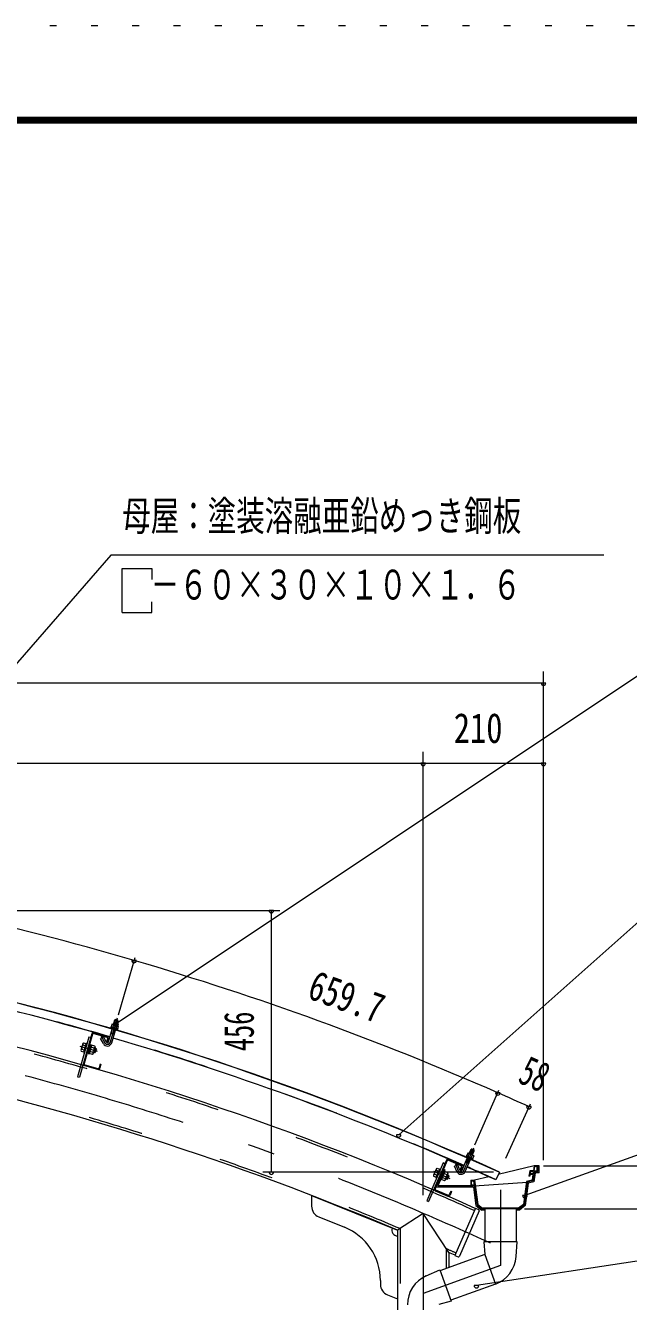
# Model space of a CAD drawing. Units: millimetres, scale not verified. Extents: x -26655 to 26659, y -10500 to 10500.
# Drawn here: x 19713 to 22343, y 4936 to 10500 of the extents above; entities that cross this region are included whole.
import ezdxf
from ezdxf.enums import TextEntityAlignment as Align

# ---------------------------------------------------------------- set-up
doc = ezdxf.new("R2010")
doc.units = ezdxf.units.MM
doc.header["$LTSCALE"] = 60
for name, pattern in [('USER2', [10, 4, -6]), ('USER3', [24, 12, -5, 2, -5]), ('USER4', [3, 0.5, -2.5])]:
    doc.linetypes.add(name, pattern=pattern)
for name, color, linetype, lineweight in [('0-6_2-02BOLD', 7, 'Continuous', 18), ('0-7_2-12HIDDEN', 3, 'USER2', 18), ('0-8_2-22CENTER', 3, 'USER3', 18), ('0-9_2-42THIN', 4, 'Continuous', 18), ('0-A_2-52DIM', 3, 'Continuous', 18), ('0-C_F-F1PAPER', 5, 'Continuous', 18), ('0-D_F-E_J_ADD', 5, 'USER4', 18)]:
    doc.layers.add(name, color=color, linetype=linetype, lineweight=lineweight)
doc.styles.add('ＭＳ ゴシック', font='')
doc.styles.get('ＭＳ ゴシック').set_extended_font_data('MS Gothic')

msp = doc.modelspace()

# ---------------------------------------------------------------- linework, layer by layer
at = {"layer": '0-6_2-02BOLD'}
for p, q in [((20075, 6068.09), (20091.15, 6123.34)), ((20085.88, 6134.26), (20084.83, 6130.66)), ((20084.83, 6130.66), (20114.83, 6121.89)), ((20085.98, 6130.33), (20084.85, 6126.49)), ((20084.85, 6126.49), (20112.56, 6118.38)), ((20092.63, 6145.31), (20116.15, 6138.43)), ((20097.11, 6142.69), (20093.95, 6131.9)), ((20097.19, 6143.98), (20102.91, 6163.53)), ((20117.31, 6159.32), (20102.91, 6163.53)), ((20110.96, 6138.63), (20107.81, 6127.85)), ((20111.59, 6139.77), (20117.31, 6159.32)), ((20113.68, 6122.22), (20112.56, 6118.38)), ((20117.89, 6136.61), (20114.73, 6125.82)), ((20116.15, 6138.43), (20117.89, 6136.61)), ((19989.81, 6088.8), (19940.47, 5915.7)), ((20002.17, 6102.95), (19948.16, 5913.5)), ((20006.01, 6101.86), (19969.28, 5972.99)), ((19997.5, 6086.61), (19989.81, 6088.8)), ((20010.96, 6104.61), (20067.7, 6088.43)), ((20012.05, 6108.45), (20068.79, 6092.28)), ((20053.81, 6089.02), (20040.65, 6081.82)), ((20052.65, 6059.89), (20040.65, 6081.82)), ((20065.81, 6067.1), (20053.81, 6089.02)), ((20070.44, 6083.49), (20065.78, 6067.14)), ((20065.78, 6067.14), (20069.63, 6066.05)), ((20074.29, 6082.39), (20069.63, 6066.05)), ((20085.98, 6105.65), (20100.38, 6101.44)), ((20089.4, 6063.89), (20105.55, 6119.13)), ((19958.14, 6036.08), (19969.69, 6032.79)), ((19963.28, 6054.13), (19974.83, 6050.84)), ((19963.35, 6060.73), (19965.85, 6063.15)), ((19965.85, 6063.15), (19977.4, 6059.86)), ((19978.09, 6062.25), (19966.43, 6021.38)), ((19966.43, 6021.38), (19970.28, 6020.28)), ((19978.09, 6062.25), (19981.93, 6061.15)), ((19986.15, 6017.58), (19990.95, 6016.21)), ((19996.3, 6034.96), (19990.12, 6031.52)), ((20001.65, 6053.71), (19990.95, 6016.21)), ((19991.49, 6036.33), (19997.67, 6039.77)), ((19997.32, 6056.76), (19993.47, 6057.86)), ((20007.68, 6021.96), (19993.73, 6025.94)), ((19996.84, 6055.08), (20001.65, 6053.71)), ((20012.83, 6040), (19998.87, 6043.98)), ((20015.4, 6049.03), (20001.44, 6053)), ((20014, 6019.52), (20009.19, 6020.89)), ((20019.48, 6038.75), (20014, 6019.52)), ((20018.63, 6022.09), (20014, 6019.52)), ((20019.48, 6038.75), (20014.67, 6040.12)), ((20016.24, 6045.65), (20015.4, 6049.03)), ((20018.63, 6022.09), (20022.06, 6034.12)), ((20019.48, 6038.75), (20022.06, 6034.12)), ((19970.93, 5964.2), (20027.67, 5948.03)), ((19972.03, 5968.05), (20028.77, 5951.87)), ((20038.37, 5970.97), (20033.71, 5954.62)), ((20042.22, 5969.88), (20037.56, 5953.53)), ((20038.37, 5970.97), (20042.22, 5969.88)), ((19940.47, 5915.7), (19948.16, 5913.5)), ((21635.78, 5568.39), (21634.18, 5564.73)), ((21634.18, 5564.73), (21660.61, 5553.13)), ((21636.2, 5572.31), (21634.69, 5568.87)), ((21634.69, 5568.87), (21663.31, 5556.32)), ((21648.41, 5579.22), (21643.9, 5568.93)), ((21644.31, 5582.4), (21666.74, 5572.56)), ((21648.66, 5580.49), (21656.84, 5599.15)), ((21660.14, 5600.43), (21656.84, 5599.15)), ((21670.58, 5593.12), (21656.84, 5599.15)), ((21661.63, 5573.42), (21657.11, 5563.13)), ((21669.3, 5596.41), (21660.14, 5600.43)), ((21662.4, 5574.46), (21670.58, 5593.12)), ((21668.24, 5570.52), (21663.72, 5560.23)), ((21666.74, 5572.56), (21668.24, 5570.52)), ((21670.58, 5593.12), (21669.3, 5596.41)), ((21549.15, 5552.02), (21471.25, 5371.08)), ((21505.24, 5515.13), (21492.78, 5486.19)), ((21552.82, 5550.44), (21499.84, 5427.36)), ((21520.04, 5514.74), (21503.23, 5475.71)), ((21505.24, 5515.13), (21508.02, 5517.21)), ((21508.02, 5517.21), (21519.05, 5512.46)), ((21541.5, 5509.59), (21511.51, 5439.93)), ((21520.04, 5514.74), (21523.71, 5513.16)), ((21542.43, 5536.4), (21535.08, 5539.57)), ((21536.22, 5511.86), (21541.5, 5509.59)), ((21558.08, 5552.53), (21612.27, 5529.2)), ((21559.66, 5556.2), (21613.85, 5532.87)), ((21598.57, 5531.56), (21584.6, 5526.11)), ((21593.69, 5502.82), (21584.6, 5526.11)), ((21607.66, 5508.28), (21598.57, 5531.56)), ((21614.36, 5523.94), (21607.64, 5508.33)), ((21618.04, 5522.36), (21611.31, 5506.74)), ((21616.9, 5508.09), (21640.02, 5560.8)), ((21630.64, 5502.07), (21653.76, 5554.77)), ((21632.62, 5543.92), (21646.35, 5537.89)), ((21662.22, 5556.8), (21660.61, 5553.13)), ((21930.98, 5527.43), (21928.09, 5505.68)), ((21931.37, 5505.68), (21933.83, 5524.18)), ((21944.23, 5524.18), (21933.83, 5524.18)), ((21944.23, 5505.68), (21944.23, 5524.18)), ((21947.48, 5502.43), (21947.48, 5527.43)), ((21496.89, 5491.36), (21507.92, 5486.61)), ((21503.23, 5475.71), (21506.9, 5474.12)), ((21504.31, 5508.59), (21515.34, 5503.84)), ((21522.29, 5469.41), (21526.88, 5467.43)), ((21542.31, 5503.25), (21526.88, 5467.43)), ((21534.6, 5485.34), (21528.02, 5482.72)), ((21530, 5487.31), (21536.57, 5489.93)), ((21544.21, 5470.98), (21530.89, 5476.72)), ((21538.41, 5506.83), (21534.73, 5508.42)), ((21537.71, 5505.23), (21542.31, 5503.25)), ((21551.63, 5488.22), (21538.31, 5493.96)), ((21555.34, 5496.84), (21542.02, 5502.57)), ((21550.16, 5467.75), (21545.57, 5469.73)), ((21558.07, 5486.12), (21550.16, 5467.75)), ((21555.09, 5469.71), (21550.16, 5467.75)), ((21558.07, 5486.12), (21553.48, 5488.1)), ((21555.09, 5469.71), (21560.03, 5481.19)), ((21555.75, 5493.38), (21555.34, 5496.84)), ((21558.07, 5486.12), (21560.03, 5481.19)), ((21607.64, 5508.33), (21611.31, 5506.74)), ((21654.98, 5464.93), (21671.48, 5464.93)), ((21654.98, 5464.93), (21654.98, 5439.93)), ((21671.09, 5443.18), (21668.63, 5461.68)), ((21671.52, 5439.93), (21900.53, 5455.63)), ((21779.82, 5499.94), (21764.37, 5465.78)), ((21897.59, 5458.21), (21884.43, 5359.18)), ((21900.53, 5455.63), (21887.48, 5357.43)), ((21922.68, 5464.93), (21897.59, 5458.21)), ((21930.81, 5457.79), (21905.72, 5451.07)), ((21912.2, 5505.68), (21909.02, 5481.68)), ((21928.09, 5505.68), (21912.2, 5505.68)), ((21926.33, 5492.43), (21913.72, 5492.43)), ((21925.9, 5489.18), (21922.68, 5464.93)), ((21927.66, 5502.43), (21926.33, 5492.43)), ((21935.98, 5496.68), (21930.81, 5457.79)), ((21931.37, 5505.68), (21944.23, 5505.68)), ((21953.23, 5496.68), (21935.98, 5496.68)), ((20961.11, 5397.98), (20961.11, 5350.8)), ((21500.34, 5418.43), (21554.54, 5395.1)), ((21501.92, 5422.1), (21556.12, 5398.77)), ((21666.49, 5434.18), (21502.77, 5434.18)), ((21671.52, 5439.93), (21511.51, 5439.93)), ((21568.1, 5416.48), (21561.37, 5400.86)), ((21571.77, 5414.89), (21565.05, 5399.28)), ((21568.1, 5416.48), (21571.77, 5414.89)), ((21671.09, 5443.18), (21658.23, 5443.18)), ((21905.72, 5451.07), (21892.87, 5354.34)), ((21675.03, 5342.73), (21586.08, 5136.06)), ((21675.03, 5342.73), (21688.81, 5336.8)), ((21863.86, 5343.18), (21706.09, 5343.18)), ((21884.43, 5359.18), (21863.86, 5343.18)), ((21887.48, 5357.43), (21864.98, 5339.93)), ((21892.87, 5354.34), (21866.95, 5334.18)), ((20992.37, 5304.45), (21104.81, 5258.99)), ((21447.48, 5319.93), (21336.1, 5246.38)), ((21558.85, 5149.48), (21447.48, 5319.93)), ((21691.43, 5330.23), (21606.43, 5132.74)), ((21716.23, 5334.18), (21703.01, 5334.18)), ((21864.98, 5339.93), (21704.98, 5339.93)), ((21716.23, 5339.93), (21716.23, 5195.88)), ((21853.73, 5339.93), (21853.73, 5195.88)), ((21866.95, 5334.18), (21853.73, 5334.18)), ((21712.48, 5195.88), (21716.23, 5140.88)), ((21857.49, 5195.88), (21712.48, 5195.88)), ((21853.08, 5131.39), (21857.49, 5195.88)), ((21716.23, 5140.88), (21520.89, 5069.78)), ((21558.85, 5149.48), (21558.85, 5083.6)), ((21586.08, 5136.06), (21599.86, 5130.13)), ((21716.23, 5140.87), (21763.26, 5011.67)), ((21460.51, 5047.11), (21519.6, 5073.31)), ((21519.6, 5073.3), (21569.2, 4937.04)), ((21261.11, 5027.21), (21261.11, 5010.41)), ((21762.55, 5011.41), (21567.92, 4940.57)), ((21292.37, 4964.06), (21336.1, 4946.38)), ((21569.2, 4937.05), (21516.23, 4921.76))]:
    msp.add_line(p, q, dxfattribs=at)
for points in [[(20085.88, 6134.26), (20115.88, 6125.49), (20114.83, 6121.89)], [(20092.63, 6145.31), (20090.18, 6144.71), (20087.03, 6133.93)], [(20117.31, 6159.32), (20115.61, 6162.42), (20106.01, 6165.23), (20102.91, 6163.53)], [(19963.35, 6060.73), (19954.72, 6030.44), (19955.57, 6027.06), (19967.11, 6023.77)], [(19997.32, 6056.76), (19985.67, 6015.89), (19981.82, 6016.99)], [(20016.24, 6045.65), (20007.61, 6015.36), (20005.11, 6012.94), (19991.16, 6016.91)], [(21636.2, 5572.31), (21664.81, 5559.75), (21663.31, 5556.32)], [(21644.31, 5582.4), (21641.8, 5582.12), (21637.29, 5571.83)], [(21535.08, 5539.57), (21463.9, 5374.24), (21471.25, 5371.08)], [(21953.23, 5496.68), (21953.23, 5527.43), (21930.98, 5527.43), (21775.3, 5489.93)], [(21492.78, 5486.19), (21493.18, 5482.74), (21504.21, 5477.99)], [(21538.41, 5506.83), (21521.6, 5467.8), (21517.92, 5469.38)], [(21555.75, 5493.38), (21543.3, 5464.45), (21540.5, 5462.37), (21527.17, 5468.1)], [(21658.23, 5443.18), (21658.23, 5461.68), (21668.63, 5461.68)], [(21733.24, 5479.8), (21671.48, 5464.93), (21685.53, 5359.18), (21706.09, 5343.18)], [(21947.48, 5502.43), (21930.94, 5502.43), (21925.61, 5462.35), (21900.53, 5455.63)], [(21925.9, 5489.18), (21913.29, 5489.18), (21912.29, 5481.68), (21909.02, 5481.68)], [(21927.66, 5502.43), (21915.05, 5502.43), (21913.72, 5492.43)], [(20961.11, 5397.98), (21336.1, 5246.38), (21336.1, 4609.93)], [(21666.49, 5434.18), (21677.09, 5354.34), (21703.01, 5334.18)], [(21671.52, 5439.93), (21682.48, 5357.43), (21704.98, 5339.93)]]:
    msp.add_lwpolyline(points, dxfattribs=at)
for centre, radius, start, end in [((16505.83, -6161.8), 12797.62, 65.66528, 89.30167), ((16505.83, -6161.8), 12798.88, 65.66528, 89.30167), ((16505.83, -6161.8), 12611.38, 65.80466, 88.854), ((16505.83, -6161.8), 12761.37, 73.73062, 81.04594), ((16505.83, -6161.8), 12388.63, 67.05199, 88.16655), ((20092.37, 6139.35), 5.79, 35.1655, 73.69695), ((20098.42, 6121.45), 21.27, 53.86781, 93.52827), ((20113.16, 6133.28), 5.79, 73.69695, 112.24318), ((20009.86, 6100.76), 8, 74.08865, 164.08865), ((20009.86, 6100.76), 4, 74.08865, 164.08865), ((20070.2, 6069.49), 5, 208.69695, 343.74908), ((20066.6, 6084.59), 4, 344.08865, 74.08865), ((20066.6, 6084.59), 8, 344.08865, 74.08865), ((16505.83, -6161.8), 12761.37, 66.34795, 73.66327), ((19962.09, 6030.08), 7.19, 123.36183, 164.08865), ((19984.18, 6038.41), 26.15, 143.06325, 185.11406), ((19969.81, 6057.14), 7.19, 164.08865, 204.81548), ((19986.78, 6037.67), 26.15, 323.06325, 5.11406), ((20001.15, 6018.94), 7.19, 344.08865, 24.81548), ((20008.87, 6046.01), 7.19, 303.36183, 344.08865), ((20070.2, 6069.49), 20, 208.69695, 343.72301), ((19973.12, 5971.9), 8, 164.08865, 254.08865), ((19973.12, 5971.9), 4, 164.08865, 254.08865), ((20029.86, 5955.72), 4, 254.08865, 344.08865), ((20029.86, 5955.72), 8, 254.08865, 344.08865), ((21643.28, 5576.52), 5.79, 27.78282, 66.31427), ((21646.98, 5557.99), 21.27, 46.48515, 86.1456), ((21663.12, 5567.83), 5.79, 66.31427, 104.8605), ((21511.17, 5510.74), 7.19, 156.70598, 197.4328), ((21556.5, 5548.85), 8, 66.70598, 156.70598), ((21556.5, 5548.85), 4, 66.70598, 156.70598), ((21610.69, 5525.52), 4, 336.70598, 66.70598), ((21610.69, 5525.52), 8, 336.70598, 66.70598), ((16505.83, -6161.8), 12761.37, 65.66528, 66.28061), ((21500.04, 5484.89), 7.19, 115.97916, 156.70598), ((21523.02, 5490.32), 26.15, 135.68057, 177.73138), ((21537.35, 5468.83), 7.19, 336.70598, 17.4328), ((21525.5, 5489.25), 26.15, 315.68057, 357.73138), ((21548.48, 5494.68), 7.19, 295.97916, 336.70598), ((21612.32, 5510.09), 20, 201.31427, 336.34033), ((21612.32, 5510.09), 5, 201.31427, 336.36641), ((21503.51, 5425.78), 8, 156.70598, 246.70598), ((21503.51, 5425.78), 4, 156.70598, 246.70598), ((21557.7, 5402.44), 8, 246.70598, 336.70598), ((21557.7, 5402.44), 4, 246.70598, 336.70598), ((21011.1, 5350.8), 50, 180, 247.98738), ((21686.83, 5332.21), 5, 336.71333, 66.71333), ((21011.1, 5027.21), 250, 0, 67.98738), ((21336.1, 5246.38), 25, 157.98738, 270), ((16505.83, -6161.8), 12388.63, 65.78831, 65.92853), ((21601.84, 5134.72), 5, 246.71333, 336.71333), ((21715.9, 5140.76), 137.5, 289.83269, 356.09424), ((21311.11, 5010.41), 50, 180, 247.98738), ((21516.23, 4921.41), 137.5, 113.90668, 180.16823)]:
    msp.add_arc(centre, radius, start, end, dxfattribs=at)
at = {"layer": '0-7_2-12HIDDEN'}
for p, q in [((21346.6, 5253.33), (21346.6, 4609.93)), ((21548.35, 5165.66), (21548.35, 5079.77))]:
    msp.add_line(p, q, dxfattribs=at)
for radius, start, end in [(12600.87, 65.80389, 88.854), (12762.62, 73.73062, 81.04594), (12399.12, 67.01985, 88.21622), (12762.62, 66.34795, 73.66328), (12762.62, 65.66528, 66.28061), (12399.12, 65.78909, 66.00333)]:
    msp.add_arc((16505.83, -6161.8), radius, start, end, dxfattribs=at)
at = {"layer": '0-8_2-22CENTER'}
for p, q in [((20112.74, 6170.43), (20082.2, 6065.99)), ((20043.63, 6092), (20059.23, 6063.49)), ((20027.55, 6026.05), (19951.82, 6047.64)), ((21667.48, 5604.72), (21623.76, 5505.07)), ((21588.86, 5535.82), (21600.67, 5505.55)), ((21492.12, 5503.63), (21564.45, 5472.49)), ((21784.98, 5422.98), (21784.98, 5092.74)), ((21447.48, 5319.93), (21447.48, -1305.07)), ((21784.98, 5092.74), (21447.48, 4969.9))]:
    msp.add_line(p, q, dxfattribs=at)
for centre, radius, start, end in [((16505.83, -6161.8), 12500, 65.24121, 90), ((20070.2, 6069.49), 12.5, 208.69695, 343.69695), ((21612.32, 5510.09), 12.5, 201.31427, 336.31427)]:
    msp.add_arc(centre, radius, start, end, dxfattribs=at)
at = {"layer": '0-9_2-42THIN'}
for p, q in [((20087.9, 6105.09), (20093.08, 6122.78)), ((20099.11, 6143.42), (20105.39, 6164.89)), ((20109.67, 6140.33), (20115.95, 6161.8)), ((20085.01, 6102.33), (20087.9, 6105.09)), ((20009.87, 6023.29), (20017.08, 6021.23)), ((20013.98, 6037.72), (20021.2, 6035.66)), ((21650.49, 5579.69), (21659.48, 5600.17)), ((21660.56, 5575.27), (21669.55, 5595.76)), ((21644.52, 5538.7), (21651.92, 5555.58)), ((21644.96, 5534.72), (21644.52, 5538.7)), ((21546.56, 5472.02), (21553.44, 5469.06)), ((21552.49, 5485.8), (21559.38, 5482.83))]:
    msp.add_line(p, q, dxfattribs=at)
for points in [[(20099.41, 6098.11), (20098.46, 6102), (20103.63, 6119.69)], [(21631.22, 5540.75), (21634.45, 5543.12), (21641.86, 5559.99)]]:
    msp.add_lwpolyline(points, dxfattribs=at)
at = {"layer": '0-A_2-52DIM'}
for p, q in [((20084.82, 8189.93), (18450.19, 6314.39)), ((22234.83, 8189.93), (20084.83, 8189.93)), ((20134.83, 7939.93), (20134.83, 8131.37)), ((20134.83, 8131.37), (20263.61, 8131.37)), ((20263.61, 8131.37), (20263.61, 8084.56)), ((22497.49, 7739.93), (20108.46, 6145.67)), ((21972.48, 5552.43), (21972.48, 7682.46)), ((21972.48, 7632.46), (16522.48, 7632.46)), ((21982.48, 7632.46), (21962.48, 7632.46)), ((21447.48, 5398.52), (21447.48, 7332.46)), ((16522.48, 7282.47), (21972.48, 7282.47)), ((21457.48, 7282.46), (21437.48, 7282.46)), ((21982.48, 7282.46), (21962.48, 7282.46)), ((22497.49, 6689.93), (21340.8, 5662.5)), ((16643.23, 6640.12), (20822.83, 6640.12)), ((20795.33, 6640.12), (20775.33, 6640.12)), ((20785.33, 5499.94), (20785.33, 6640.12)), ((20189.88, 6434.18), (20116.86, 6184.49)), ((20196.58, 6422.88), (20176.58, 6422.88)), ((20118.46, 6145.67), (20098.46, 6145.67)), ((23547.49, 5989.93), (21891.21, 5398.16)), ((21673.37, 5618.14), (21777.87, 5856.38)), ((21783.14, 5845.59), (21763.14, 5845.59)), ((21913.66, 5795.89), (21806.47, 5558.85)), ((21918.81, 5785.16), (21898.81, 5785.16)), ((21350.8, 5662.5), (21330.8, 5662.5)), ((21972.48, 5527.43), (23184.98, 5527.43)), ((21754.82, 5499.94), (20747.83, 5499.94)), ((20795.33, 5499.94), (20775.33, 5499.94)), ((21901.21, 5398.16), (21881.21, 5398.16)), ((23547.49, 5289.94), (21679.67, 5004.64)), ((21889.98, 5339.93), (23184.98, 5339.93)), ((21689.67, 5004.64), (21669.67, 5004.64))]:
    msp.add_line(p, q, dxfattribs=at)
msp.add_lwpolyline([(20134.83, 7939.93), (20263.61, 7939.93), (20263.61, 7986.76)], dxfattribs=at)
for centre, radius, start, end in [((21972.48, 7632.46), 10, 180, 0), ((21447.48, 7282.46), 10, 180, 0), ((21972.48, 7282.46), 10, 180, 0), ((16505.81, -6161.88), 13111.99, 73.69698, 81.07959), ((20785.33, 6640.12), 10, 180, 0), ((20186.58, 6422.88), 10, 180, 0), ((16505.85, -6161.77), 13111.87, 66.31429, 73.69698), ((20108.46, 6145.67), 10, 180, 0), ((21773.14, 5845.59), 10, 180, 0), ((16505.16, -6163.35), 13113.59, 65.66539, 66.31429), ((21908.81, 5785.16), 10, 180, 0), ((21340.8, 5662.5), 10, 180, 0), ((20785.33, 5499.94), 10, 180, 0), ((21891.21, 5398.16), 10, 180, 0), ((21679.67, 5004.64), 10, 180, 0)]:
    msp.add_arc(centre, radius, start, end, dxfattribs=at)
at = {"layer": '0-C_F-F1PAPER'}
for p, q in [((-2541.11, 10100), (26158.89, 10100)), ((-2538.61, 10097.5), (26156.39, 10097.5)), ((-2536.11, 10095), (26153.89, 10095)), ((-2533.61, 10092.5), (26151.39, 10092.5)), ((-2531.11, 10090), (26148.89, 10090)), ((-2528.61, 10087.5), (26146.39, 10087.5)), ((-2526.11, 10085), (26143.89, 10085)), ((-2523.61, 10082.5), (26141.39, 10082.5)), ((-2521.11, 10080), (26138.89, 10080)), ((-2518.61, 10077.5), (26136.39, 10077.5)), ((-2516.11, 10075), (26133.89, 10075))]:
    msp.add_line(p, q, dxfattribs=at)
at = {"layer": '0-D_F-E_J_ADD'}
msp.add_lwpolyline([(-3041.11, -10500), (-3041.11, 10500), (26658.89, 10500)], dxfattribs=at)

# ---------------------------------------------------------------- texts
at = {"layer": '0-A_2-52DIM', "color": 7, "style": 'ＭＳ ゴシック'}
for s, width, p in [('母屋：塗装溶融亜鉛めっき鋼板', 0.7, (20134.82, 8257.7)), ('\u3000－６０×３０×１０×１．６', 0.7, (20134.82, 7957.7)), ('210', 0.8, (21581.08, 7332.46))]:
    msp.add_text(s, height=130.2, dxfattribs=dict(at, width=width)).set_placement(p, align=Align.BOTTOM_LEFT)
for s, rotation, width, p in [('659.7', 340.006, 0.75, (20922.82, 6223.84)), ('456', 90, 0.65, (20747.83, 6026.95)), ('58', 335.989, 0.65, (21839.47, 5857.33))]:
    msp.add_text(s, height=130.2, rotation=rotation, dxfattribs=dict(at, width=width)).set_placement(p, align=Align.BOTTOM_LEFT)

doc.saveas('drawing.dxf')
